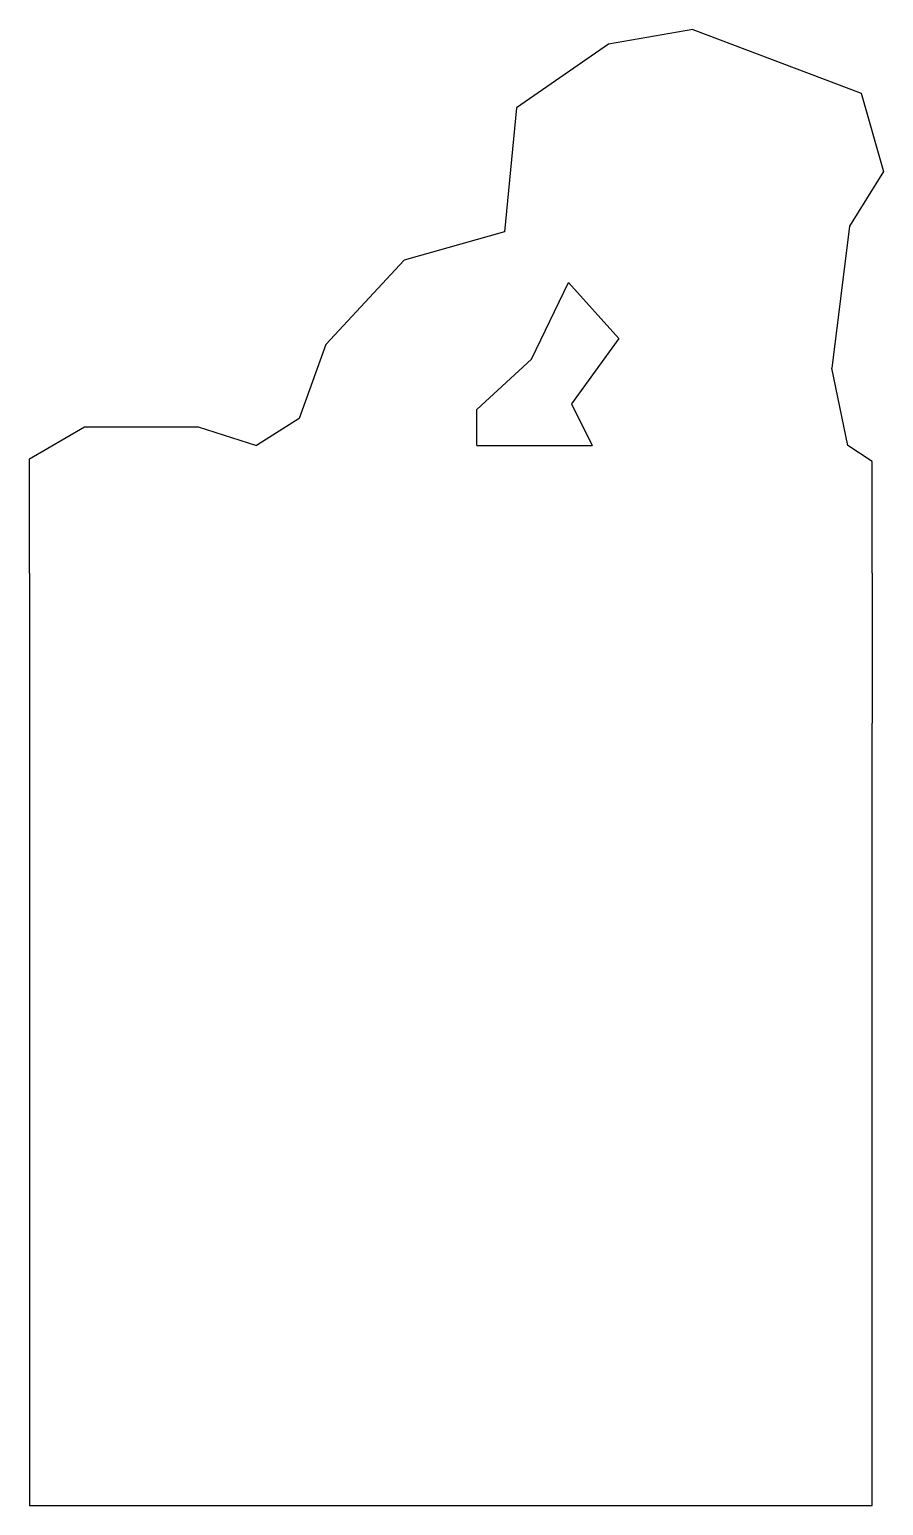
# Model space of a CAD drawing. Extents: x -1.25 to 1.28, y -2.38 to 2.
import ezdxf

# ---------------------------------------------------------------- set-up
doc = ezdxf.new("R2010")
doc.units = 0
doc.header["$MEASUREMENT"] = 0
doc.layers.add('MODELSKETCH_VISIBLE', color=7, linetype='CONTINUOUS')

msp = doc.modelspace()

# ---------------------------------------------------------------- linework, layer by layer
at = {"layer": 'MODELSKETCH_VISIBLE'}
for p, q in [((0.7172, 1.9997), (0.4671, 1.9558)), ((0.7172, 1.9997), (1.2174, 1.811)), ((0.4671, 1.9558), (0.1951, 1.7671)), ((1.2174, 1.811), (1.2832, 1.5785)), ((0.1951, 1.7671), (0.1587, 1.3996)), ((1.2832, 1.5785), (1.1823, 1.4161)), ((1.1823, 1.4161), (1.1296, 0.9949)), ((0.1587, 1.3996), (-0.1384, 1.3152)), ((-0.1384, 1.3152), (-0.3709, 1.0651)), ((0.2389, 1.0213), (0.3486, 1.2494)), ((0.3486, 1.2494), (0.4978, 1.0827)), ((-0.3709, 1.0651), (-0.4499, 0.8458)), ((0.4978, 1.0827), (0.3574, 0.8896)), ((0.0766, 0.8721), (0.2389, 1.0213)), ((1.1779, 0.7655), (1.1296, 0.9949)), ((0.3574, 0.8896), (0.4188, 0.7655)), ((-0.4499, 0.8458), (-0.5771, 0.7655)), ((0.0766, 0.7655), (0.0766, 0.8721)), ((-1.2499, 0.7265), (-1.0871, 0.8213)), ((-1.0871, 0.8213), (-0.7497, 0.8213)), ((-0.7497, 0.8213), (-0.5771, 0.7655)), ((0.0766, 0.7655), (0.4188, 0.7655)), ((1.2499, 0.7178), (1.1779, 0.7655)), ((-1.2499, 0.3873), (-1.2499, 0.7265)), ((1.2499, 0.3873), (1.2499, 0.7178)), ((-1.2499, 0.3873), (-1.2499, 0)), ((1.2499, 0.3873), (1.2499, 0)), ((-1.2499, 0), (-1.2499, -2.3791)), ((1.2499, 0), (1.2499, -0.0584)), ((1.2499, -2.3791), (1.2499, -0.0584)), ((-1.2499, -2.3791), (1.2499, -2.3791))]:
    msp.add_line(p, q, dxfattribs=at)

doc.saveas('drawing.dxf')
